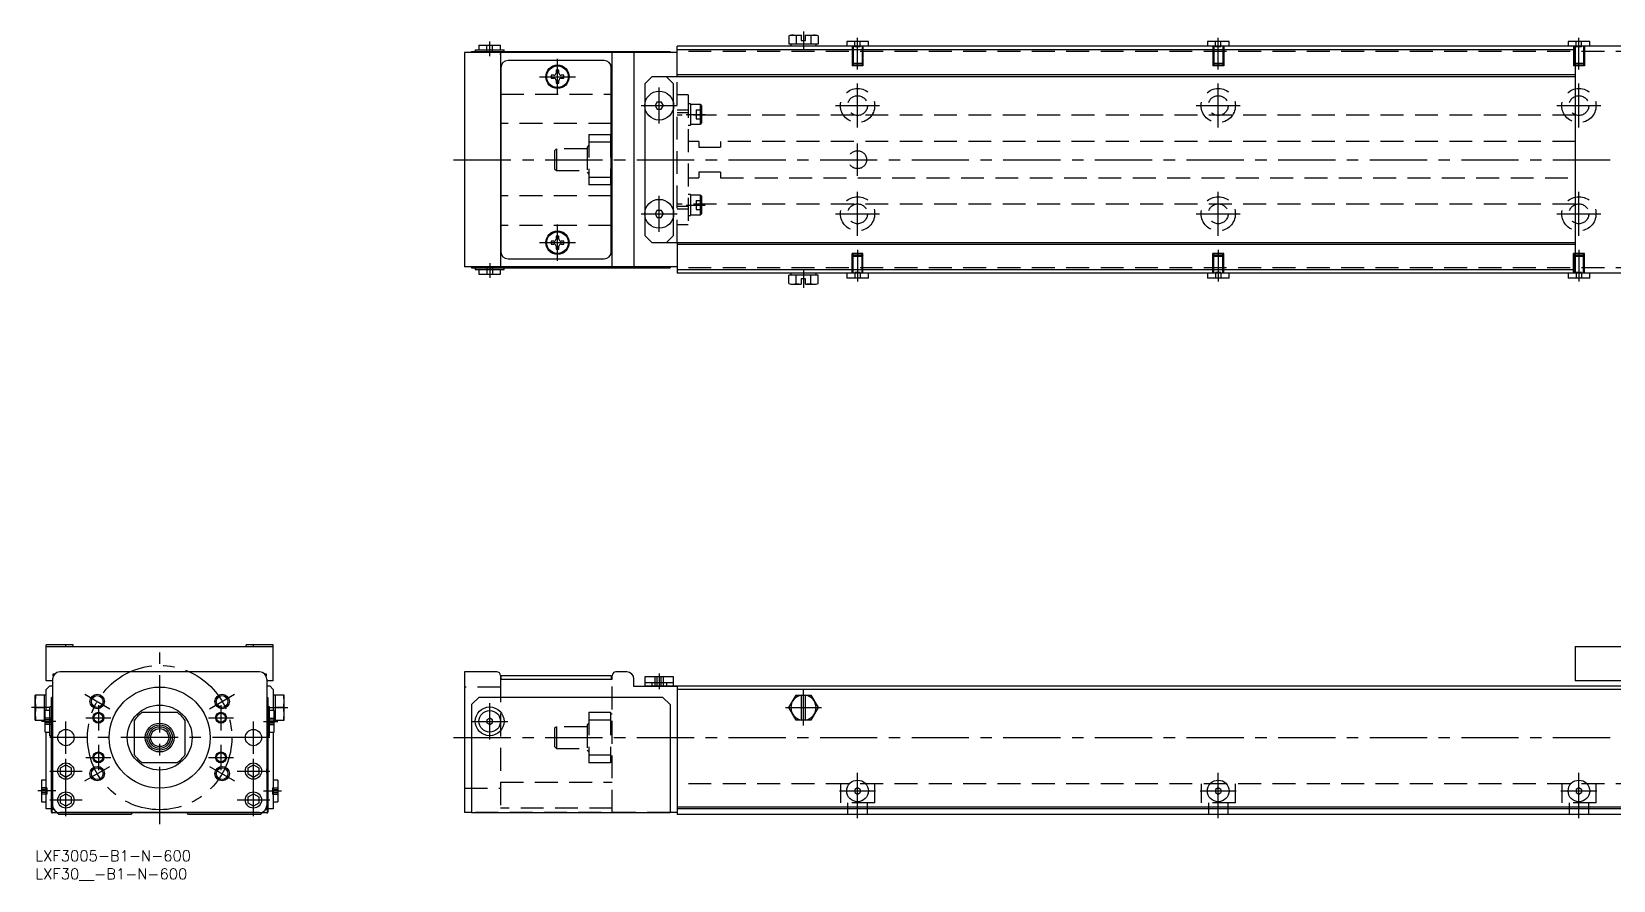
# Model space of a CAD drawing. Extents: x -1 to 911, y -8 to 227.
# Drawn here: x -1 to 437.5, y -8.3 to 227 of the extents above; entities that cross this region are included whole.
import ezdxf

# ---------------------------------------------------------------- set-up
doc = ezdxf.new("R2010")
doc.units = 0
doc.header["$LTSCALE"] = 0.5
doc.linetypes.add('CENTER', pattern=[50.8, 31.75, -6.35, 6.35, -6.35])
doc.linetypes.add('DASHED', pattern=[19.05, 12.7, -6.35])
for name, color, linetype in [('MSM_CENTER', 1, 'CENTER'), ('MSM_CONTINUOUS', 7, 'CONTINUOUS'), ('MSM_DASHED', 4, 'DASHED'), ('MSM_NARROW', 5, 'CONTINUOUS'), ('MSM_PART_NUMBER', 7, 'CONTINUOUS')]:
    doc.layers.add(name, color=color, linetype=linetype)
doc.styles.get("Standard").update_dxf_attribs({"font": 'txt.shx', "height": 1, "bigfont": 'bigfont.shx'})

# ---------------------------------------------------------------- blocks, each defined once
blk = doc.blocks.new('*U116')
at = {"layer": 'MSM_PART_NUMBER'}
blk.add_text('LXF3005-B1-N-600', height=3, dxfattribs=at).set_placement((0, -3))
blk = doc.blocks.new('*U117')
at = {"layer": 'MSM_PART_NUMBER'}
blk.add_text('LXF30__-B1-N-600', height=3, dxfattribs=at).set_placement((0, -8))

msp = doc.modelspace()

# ---------------------------------------------------------------- linework, layer by layer
at = {"layer": 'MSM_CENTER'}
for p, q in [((126, 220.2), (126, 224.25)), ((213, 227), (213, 222)), ((228, 216.5), (228, 225.31)), ((328, 216.5), (328, 225.31)), ((428, 216.5), (428, 225.31)), ((144.8, 209.5), (144.8, 219.5)), ((139.8, 214.5), (149.8, 214.5)), ((173, 201.5), (173, 211.5)), ((228, 200.41), (228, 212.59)), ((328, 200.41), (328, 212.59)), ((428, 200.41), (428, 212.59)), ((168, 206.5), (178, 206.5)), ((221.91, 206.5), (234.09, 206.5)), ((321.91, 206.5), (334.09, 206.5)), ((421.91, 206.5), (434.09, 206.5)), ((180.5, 204.06), (185.7, 204.06)), ((228, 187), (228, 196)), ((116, 191.5), (792, 191.5)), ((173, 171.5), (173, 181.5)), ((228, 170.41), (228, 182.59)), ((328, 170.41), (328, 182.59)), ((428, 170.41), (428, 182.59)), ((168, 176.5), (178, 176.5)), ((180.5, 178.94), (185.7, 178.94)), ((221.91, 176.5), (234.09, 176.5)), ((321.91, 176.5), (334.09, 176.5)), ((421.91, 176.5), (434.09, 176.5)), ((144.8, 163.5), (144.8, 173.5)), ((139.8, 168.5), (149.8, 168.5)), ((126, 162.8), (126, 158.75)), ((228, 166.5), (228, 157.69)), ((328, 166.5), (328, 157.69)), ((428, 166.5), (428, 157.69)), ((213, 161), (213, 156.01)), ((34.5, 7.3), (34.5, 55.3)), ((173, 49.1), (173, 44.7)), ((213, 34.6), (213, 44.6)), ((4, 39.6), (-1, 39.6)), ((13.72, 43.3), (20.64, 39.3)), ((17.5, 40.3), (17.5, 33.3)), ((48.36, 39.3), (55.28, 43.3)), ((51.5, 40.3), (51.5, 33.3)), ((65, 39.6), (70, 39.6)), ((126, 30.8), (126, 40.8)), ((208, 39.6), (218, 39.6)), ((5.75, 35.8), (1.75, 35.8)), ((8.5, 26.8), (8.5, 35.8)), ((14, 36.8), (21, 36.8)), ((48, 36.8), (55, 36.8)), ((60.5, 26.8), (60.5, 35.8)), ((63.25, 35.8), (67.25, 35.8)), ((121, 35.8), (131, 35.8)), ((65, 31.3), (4, 31.3)), ((116, 31.3), (792, 31.3)), ((8.5, 9.5), (8.5, 26.5)), ((17.5, 29.3), (17.5, 22.3)), ((51.5, 29.3), (51.5, 22.3)), ((60.5, 9.5), (60.5, 26.5)), ((4, 22), (13, 22)), ((13.72, 19.3), (20.64, 23.3)), ((14, 25.8), (21, 25.8)), ((48, 25.8), (55, 25.8)), ((48.36, 23.3), (55.28, 19.3)), ((56, 22), (65, 22)), ((228, 9), (228, 21.5)), ((328, 9), (328, 21.5)), ((428, 9), (428, 21.5)), ((5.7, 16.5), (0.7, 16.5)), ((4, 14), (13, 14)), ((56, 14), (65, 14)), ((63.3, 16.5), (68.3, 16.5)), ((223, 16.5), (233, 16.5)), ((323, 16.5), (333, 16.5)), ((423, 16.5), (433, 16.5))]:
    msp.add_line(p, q, dxfattribs=at)
msp.add_circle((34.5, 31.3), 20, dxfattribs=at)
at = {"layer": 'MSM_CONTINUOUS'}
for p, q in [((209.5, 226), (208.96, 225.85)), ((208.96, 225.85), (208.96, 223.5)), ((209.5, 226), (212.4, 226)), ((210.98, 225.85), (210.98, 223.5)), ((212.4, 226), (212.4, 224.5)), ((212.4, 224.5), (213.6, 224.5)), ((213.6, 224.5), (213.6, 226)), ((213.6, 226), (216.5, 226)), ((215.02, 225.85), (215.02, 223.5)), ((217.04, 225.85), (216.5, 226)), ((217.04, 225.85), (217.04, 223.5)), ((225, 224.3), (225, 223)), ((231, 224.3), (225, 224.3)), ((231, 223), (231, 224.3)), ((325, 224.3), (325, 223)), ((331, 224.3), (325, 224.3)), ((331, 223), (331, 224.3)), ((425, 224.3), (425, 223)), ((431, 224.3), (425, 224.3)), ((431, 223), (431, 224.3)), ((178, 221.2), (119, 221.2)), ((119, 221.2), (119, 161.8)), ((121, 221.2), (121, 221.45)), ((121, 221.45), (176, 221.45)), ((121, 221.35), (176, 221.35)), ((122, 221.95), (130, 221.95)), ((122, 221.95), (122, 221.45)), ((123, 223.25), (129, 223.25)), ((123, 223.25), (123, 221.95)), ((123, 221.35), (123, 221.45)), ((124.4, 221.35), (124.4, 221.2)), ((127.6, 221.2), (127.6, 221.35)), ((129, 221.95), (129, 223.25)), ((129, 221.2), (129, 161.8)), ((130, 221.45), (130, 221.95)), ((160, 161.8), (160, 221.2)), ((166, 221.25), (166, 161.75)), ((174, 221.35), (174, 221.45)), ((176, 221.2), (176, 221.45)), ((778, 223), (178, 223)), ((178, 214.5), (178, 223)), ((427, 222), (178, 222)), ((217.04, 223.5), (208.96, 223.5)), ((209.5, 223.5), (209.5, 223)), ((216.5, 223), (216.5, 223.5)), ((427, 223), (427, 160)), ((129.1, 217), (129.1, 166)), ((157.7, 219), (131.1, 219)), ((143, 214.9), (143, 214.1)), ((143.8, 214.9), (143, 214.9)), ((144.4, 216.3), (144.4, 215.5)), ((145.2, 216.3), (144.4, 216.3)), ((145.2, 215.5), (145.2, 216.3)), ((146.6, 214.9), (145.8, 214.9)), ((146.6, 214.1), (146.6, 214.9)), ((159.7, 166), (159.7, 217)), ((427, 215), (178, 215)), ((143, 214.1), (143.8, 214.1)), ((144.4, 213.5), (144.4, 212.7)), ((144.4, 212.7), (145.2, 212.7)), ((145.2, 212.7), (145.2, 213.5)), ((145.8, 214.1), (146.6, 214.1)), ((171, 214.5), (169, 212.5)), ((169, 212.5), (169, 170.5)), ((427, 214.5), (171, 214.5)), ((177, 212.5), (175, 214.5)), ((177, 170.5), (177, 212.5)), ((129, 209.7), (129.1, 209.7)), ((129, 209.7), (129.1, 209.7)), ((159.7, 209.7), (160, 209.7)), ((159.7, 209.7), (160, 209.7)), ((172.42, 207.5), (171.85, 206.5)), ((171.85, 206.5), (172.42, 205.5)), ((172.42, 207.5), (173.58, 207.5)), ((174.15, 206.5), (173.58, 207.5)), ((173.58, 205.5), (174.15, 206.5)), ((172.42, 205.5), (173.58, 205.5)), ((129.1, 201.5), (129, 201.5)), ((160, 201.5), (159.7, 201.5)), ((160, 198), (159.7, 198)), ((159.7, 185), (160, 185)), ((129.1, 181.5), (129, 181.5)), ((160, 181.5), (159.7, 181.5)), ((172.42, 177.5), (171.85, 176.5)), ((171.85, 176.5), (172.42, 175.5)), ((172.42, 177.5), (173.58, 177.5)), ((172.42, 175.5), (173.58, 175.5)), ((174.15, 176.5), (173.58, 177.5)), ((173.58, 175.5), (174.15, 176.5)), ((129.1, 173.3), (129, 173.3)), ((129.1, 173.3), (129, 173.3)), ((160, 173.3), (159.7, 173.3)), ((160, 173.3), (159.7, 173.3)), ((143, 168.9), (143, 168.1)), ((143.8, 168.9), (143, 168.9)), ((143, 168.1), (143.8, 168.1)), ((144.4, 170.3), (144.4, 169.5)), ((145.2, 170.3), (144.4, 170.3)), ((144.4, 167.5), (144.4, 166.7)), ((144.4, 166.7), (145.2, 166.7)), ((145.2, 169.5), (145.2, 170.3)), ((145.2, 166.7), (145.2, 167.5)), ((146.6, 168.9), (145.8, 168.9)), ((145.8, 168.1), (146.6, 168.1)), ((146.6, 168.1), (146.6, 168.9)), ((169, 170.5), (171, 168.5)), ((171, 168.5), (427, 168.5)), ((175, 168.5), (177, 170.5)), ((178, 168.5), (178, 160)), ((427, 168), (178, 168)), ((131.1, 164), (157.7, 164)), ((178, 161.8), (119, 161.8)), ((121, 161.8), (121, 161.55)), ((121, 161.65), (176, 161.65)), ((121, 161.55), (176, 161.55)), ((122, 161.55), (122, 161.05)), ((122, 161.05), (130, 161.05)), ((123, 161.65), (123, 161.55)), ((123, 161.05), (123, 159.75)), ((123, 159.75), (129, 159.75)), ((124.4, 161.8), (124.4, 161.65)), ((127.6, 161.65), (127.6, 161.8)), ((129, 159.75), (129, 161.05)), ((130, 161.05), (130, 161.55)), ((174, 161.65), (174, 161.55)), ((176, 161.8), (176, 161.55)), ((427, 161), (178, 161)), ((778, 160), (178, 160)), ((217.04, 159.5), (208.96, 159.5)), ((208.96, 157.15), (208.96, 159.5)), ((209.5, 160), (209.5, 159.5)), ((210.98, 157.15), (210.98, 159.5)), ((212.4, 158.5), (212.4, 157)), ((213.6, 158.5), (212.4, 158.5)), ((213.6, 157), (213.6, 158.5)), ((215.02, 157.15), (215.02, 159.5)), ((216.5, 159.5), (216.5, 160)), ((217.04, 157.15), (217.04, 159.5)), ((225, 160), (225, 158.7)), ((231, 158.7), (225, 158.7)), ((231, 158.7), (231, 160)), ((325, 160), (325, 158.7)), ((331, 158.7), (325, 158.7)), ((331, 158.7), (331, 160)), ((425, 160), (425, 158.7)), ((431, 158.7), (425, 158.7)), ((431, 158.7), (431, 160)), ((208.96, 157.15), (209.5, 157)), ((209.5, 157), (212.4, 157)), ((213.6, 157), (216.5, 157)), ((216.5, 157), (217.04, 157.15)), ((3, 47), (3, 57)), ((10.5, 57), (3, 57)), ((3, 56.5), (66, 56.5)), ((8.5, 56.5), (8.5, 57)), ((10.5, 56.5), (10.5, 57)), ((66, 57), (58.5, 57)), ((58.5, 56.5), (58.5, 57)), ((60.5, 56.5), (60.5, 57)), ((66, 47), (66, 57)), ((427, 56.5), (427, 47)), ((427, 56.5), (451, 56.5)), ((5, 49), (5.48, 49)), ((5, 48.37), (5, 49)), ((62.2, 49.5), (6.8, 49.5)), ((63.52, 49), (64, 49)), ((64, 49), (64, 48.37)), ((128, 49.5), (119, 49.5)), ((119, 49.5), (119, 10.5)), ((129, 48.5), (129, 47.5)), ((129.1, 48.5), (129.1, 47.5)), ((129.1, 48.5), (159.7, 48.5)), ((159.7, 48.5), (159.7, 47.5)), ((160, 47.5), (160, 48.5)), ((164, 49.5), (161, 49.5)), ((4.8, 47), (3, 47)), ((3, 44.6), (4, 45.6)), ((3, 38.8), (3, 44.6)), ((4, 45.6), (4.8, 45.6)), ((4.8, 47.5), (4.8, 12.5)), ((64.2, 47.5), (64.2, 12.5)), ((66, 47), (64.2, 47)), ((64.2, 45.6), (65, 45.6)), ((65, 45.6), (66, 44.6)), ((66, 44.6), (66, 38.8)), ((129, 47.5), (160, 47.5)), ((166, 45.5), (166, 47.5)), ((178, 45.5), (166, 45.5)), ((169, 48.1), (169, 45.5)), ((177, 48.1), (169, 48.1)), ((169, 46.6), (177, 46.6)), ((169, 45.6), (786, 45.6)), ((171, 46.6), (171, 45.5)), ((175, 46.6), (175, 45.6)), ((177, 45.6), (177, 48.1)), ((178, 45.6), (178, 10)), ((778, 44.6), (178, 44.6)), ((529, 47), (427, 47)), ((0, 43.05), (0.01, 43.1)), ((0, 36.15), (0, 43.05)), ((3, 43.1), (0.01, 43.1)), ((0.15, 39.6), (2.5, 39.6)), ((2.5, 43.1), (2.5, 36.1)), ((4.55, 39.8), (4.05, 39.8)), ((4.05, 31.8), (4.05, 39.8)), ((4.55, 10.6), (4.55, 42.45)), ((4.65, 42.45), (4.55, 42.45)), ((4.65, 40.45), (4.55, 40.45)), ((4.65, 10.6), (4.65, 42.45)), ((64.35, 10.6), (64.35, 42.45)), ((64.35, 42.45), (64.45, 42.45)), ((64.35, 40.45), (64.45, 40.45)), ((64.45, 42.45), (64.45, 10.6)), ((64.95, 39.8), (64.45, 39.8)), ((64.95, 31.8), (64.95, 39.8)), ((68.99, 43.1), (66, 43.1)), ((66.5, 43.1), (66.5, 36.1)), ((68.85, 39.6), (66.5, 39.6)), ((68.99, 43.1), (69, 43.05)), ((69, 36.15), (69, 43.05)), ((121, 40.45), (123, 42.45)), ((121, 40.45), (121, 10.4)), ((174, 42.45), (123, 42.45)), ((174, 42.45), (176, 40.45)), ((176, 40.45), (176, 10.4)), ((208.96, 39.6), (210.98, 43.1)), ((210.98, 36.1), (208.96, 39.6)), ((210.98, 43.1), (215.02, 43.1)), ((212.4, 43.1), (212.4, 36.1)), ((213.6, 36.1), (213.6, 43.1)), ((215.02, 43.1), (217.04, 39.6)), ((217.04, 39.6), (215.02, 36.1)), ((0.01, 36.1), (0, 36.15)), ((0.01, 36.1), (2.75, 36.1)), ((4.05, 38.8), (2.75, 38.8)), ((2.75, 32.8), (2.75, 38.8)), ((4.8, 37.4), (4.65, 37.4)), ((27.5, 26.48), (27.5, 36.12)), ((29.68, 38.3), (39.32, 38.3)), ((41.5, 36.12), (41.5, 26.48)), ((64.35, 37.4), (64.2, 37.4)), ((66.25, 38.8), (64.95, 38.8)), ((66.25, 32.8), (66.25, 38.8)), ((66.25, 36.1), (68.99, 36.1)), ((69, 36.15), (68.99, 36.1)), ((126, 36.67), (125.25, 36.23)), ((125.25, 36.23), (125.25, 35.37)), ((125.25, 35.37), (126, 34.93)), ((126.75, 36.23), (126, 36.67)), ((126, 34.93), (126.75, 35.37)), ((126.75, 35.37), (126.75, 36.23)), ((215.02, 36.1), (210.98, 36.1)), ((2.75, 32.8), (4.05, 32.8)), ((3, 11.5), (3, 32.8)), ((4.05, 31.8), (4.55, 31.8)), ((4.5, 31.8), (4.5, 11.5)), ((4.65, 34.2), (4.8, 34.2)), ((4.8, 33.8), (4.65, 33.8)), ((4.7, 32.5), (4.8, 32.6)), ((4.7, 21.2), (4.7, 32.5)), ((64.2, 34.2), (64.35, 34.2)), ((64.35, 33.8), (64.2, 33.8)), ((64.2, 32.6), (64.3, 32.5)), ((64.3, 32.5), (64.3, 21.2)), ((64.45, 31.8), (64.95, 31.8)), ((64.5, 11.5), (64.5, 31.8)), ((64.95, 32.8), (66.25, 32.8)), ((66, 32.8), (66, 11.5)), ((7, 22.87), (8.5, 23.73)), ((7, 21.13), (7, 22.87)), ((8.5, 23.73), (10, 22.87)), ((10, 22.87), (10, 21.13)), ((39.32, 24.3), (29.68, 24.3)), ((59, 22.87), (60.5, 23.73)), ((59, 21.13), (59, 22.87)), ((60.5, 23.73), (62, 22.87)), ((62, 22.87), (62, 21.13)), ((3, 19.5), (1.7, 19.5)), ((1.7, 19.5), (1.7, 13.5)), ((4.5, 21), (4.55, 21.05)), ((4.65, 21.15), (4.7, 21.2)), ((8.5, 20.27), (7, 21.13)), ((10, 21.13), (8.5, 20.27)), ((60.5, 20.27), (59, 21.13)), ((62, 21.13), (60.5, 20.27)), ((64.3, 21.2), (64.35, 21.15)), ((64.45, 21.05), (64.5, 21)), ((67.3, 19.5), (66, 19.5)), ((67.3, 19.5), (67.3, 13.5)), ((1.7, 13.5), (3, 13.5)), ((7, 14.87), (8.5, 15.73)), ((7, 13.13), (7, 14.87)), ((8.5, 15.73), (10, 14.87)), ((10, 14.87), (10, 13.13)), ((59, 14.87), (60.5, 15.73)), ((59, 13.13), (59, 14.87)), ((60.5, 15.73), (62, 14.87)), ((62, 14.87), (62, 13.13)), ((66, 13.5), (67.3, 13.5)), ((228, 17.37), (227.25, 16.93)), ((227.25, 16.93), (227.25, 16.07)), ((227.25, 16.07), (228, 15.63)), ((228.75, 16.93), (228, 17.37)), ((228, 15.63), (228.75, 16.07)), ((228.75, 16.93), (228.75, 16.07)), ((328, 17.37), (327.25, 16.93)), ((327.25, 16.93), (327.25, 16.07)), ((327.25, 16.07), (328, 15.63)), ((328.75, 16.93), (328, 17.37)), ((328, 15.63), (328.75, 16.07)), ((328.75, 16.93), (328.75, 16.07)), ((428, 17.37), (427.25, 16.93)), ((427.25, 16.93), (427.25, 16.07)), ((427.25, 16.07), (428, 15.63)), ((428.75, 16.93), (428, 17.37)), ((428, 15.63), (428.75, 16.07)), ((428.75, 16.93), (428.75, 16.07)), ((4.5, 11.5), (3, 11.5)), ((4.55, 11.95), (4.5, 12)), ((5.2, 11.3), (4.65, 11.85)), ((4.75, 10.5), (64.25, 10.5)), ((64.25, 10.4), (4.75, 10.4)), ((6, 10.5), (5.6, 10.9)), ((6.5, 10), (6.1, 10.4)), ((26.5, 10), (6.5, 10)), ((62.2, 10.5), (6.8, 10.5)), ((8.5, 12.27), (7, 13.13)), ((10, 13.13), (8.5, 12.27)), ((26.9, 10.4), (26.5, 10)), ((42.5, 10), (42.1, 10.4)), ((62.5, 10), (42.5, 10)), ((60.5, 12.27), (59, 13.13)), ((62, 13.13), (60.5, 12.27)), ((62.9, 10.4), (62.5, 10)), ((63.4, 10.9), (63, 10.5)), ((64.35, 11.85), (63.8, 11.3)), ((64.5, 12), (64.45, 11.95)), ((66, 11.5), (64.5, 11.5)), ((121, 10.5), (119, 10.5)), ((176, 10.4), (121, 10.4)), ((178, 10.5), (176, 10.5)), ((778, 12), (178, 12)), ((778, 11.5), (178, 11.5)), ((778, 10), (178, 10))]:
    msp.add_line(p, q, dxfattribs=at)
for centre, radius in [((144.8, 214.5), 3.25), ((144.8, 214.5), 3), ((173, 206.5), 4), ((173, 176.5), 4), ((144.8, 168.5), 3.25), ((144.8, 168.5), 3), ((34.5, 31.3), 14), ((17.18, 41.3), 1.62), ((34.5, 31.3), 9), ((51.82, 41.3), 1.62), ((126, 35.8), 4), ((17.5, 36.8), 1.23), ((34.5, 31.3), 4), ((51.5, 36.8), 1.23), ((126, 35.8), 3), ((8.5, 31.3), 2.25), ((34.5, 31.3), 3.5), ((34.5, 31.3), 3), ((34.5, 31.3), 2.5), ((60.5, 31.3), 2.25), ((17.5, 25.8), 1.23), ((51.5, 25.8), 1.23), ((8.5, 22), 2.25), ((17.18, 21.3), 1.62), ((51.82, 21.3), 1.62), ((60.5, 22), 2.25), ((228, 16.5), 3), ((328, 16.5), 3), ((428, 16.5), 3), ((8.5, 14), 2.25), ((60.5, 14), 2.25)]:
    msp.add_circle(centre, radius, dxfattribs=at)
for centre, radius, start, end in [((210.01, 222.14), 3.86, 90.5738, 105.7691), ((209.93, 222.14), 3.86, 74.2277, 89.4294), ((213.21, 209.49), 16.52, 92.8088, 97.7596), ((212.82, 209.83), 16.17, 82.1877, 87.2439), ((216.07, 222.14), 3.86, 90.5738, 105.7691), ((215.99, 222.14), 3.86, 74.2277, 89.4294), ((128.41, 220.95), 0.59, 335.2344, 357.8086), ((131.1, 217), 2, 90, 180), ((143.8, 215.5), 0.6, 270, 0), ((145.8, 215.5), 0.6, 180, 270), ((157.7, 217), 2, 0, 90), ((143.8, 213.5), 0.6, 360, 90), ((145.8, 213.5), 0.6, 90, 180), ((143.8, 169.5), 0.6, 270, 0), ((143.8, 167.5), 0.6, 360, 90), ((145.8, 169.5), 0.6, 180, 270), ((145.8, 167.5), 0.6, 90, 180), ((131.1, 166), 2, 180, 270), ((157.7, 166), 2, 270, 0), ((210.01, 160.86), 3.86, 254.2309, 269.4262), ((209.93, 160.86), 3.86, 270.5706, 285.7723), ((213.21, 173.51), 16.52, 262.2404, 267.1912), ((212.82, 173.17), 16.17, 272.7561, 277.8123), ((216.07, 160.86), 3.86, 254.2309, 269.4262), ((215.99, 160.86), 3.86, 270.5706, 285.7723), ((6.8, 47.5), 2, 90, 180), ((62.2, 47.5), 2, 0, 90), ((128, 48.5), 1, 0, 90), ((161, 48.5), 1, 90, 180), ((164, 47.5), 2, 0, 90), ((11.31, 41.29), 11.31, 170.8086, 179.713), ((11.31, 41.41), 11.31, 180.2886, 189.1898), ((11.31, 37.79), 11.31, 170.8086, 179.713), ((57.69, 41.29), 11.31, 0.287, 9.1914), ((57.69, 41.41), 11.31, 350.8102, 359.7114), ((57.69, 37.79), 11.31, 0.287, 9.1914), ((213, 39.6), 3.5, 99.8709, 260.1291), ((213, 39.6), 3.5, 279.8709, 80.1291), ((11.31, 37.91), 11.31, 180.2886, 189.1898), ((34.5, 31.3), 8.5, 124.5603, 145.4397), ((34.5, 31.3), 8.5, 34.5603, 55.4397), ((57.69, 37.91), 11.31, 350.8102, 359.7114), ((34.5, 31.3), 8.5, 214.5603, 235.4397), ((34.5, 31.3), 8.5, 304.5603, 325.4397), ((8.5, 22), 3.75, 170.6332, 189.3668), ((60.5, 22), 3.75, 350.6332, 9.3668), ((4.2, 16.5), 0.5, 45.573, 53.1301), ((4.2, 16.5), 0.5, 306.8699, 314.427), ((4.2, 16.5), 0.5, 334.1581, 25.8419), ((4.75, 10.6), 0.2, 180, 270), ((4.75, 10.6), 0.1, 180, 270), ((6.8, 12.5), 2, 180, 270), ((62.2, 12.5), 2, 270, 0), ((64.25, 10.6), 0.1, 270, 0), ((64.25, 10.6), 0.2, 270, 360)]:
    msp.add_arc(centre, radius, start, end, dxfattribs=at)
at = {"layer": 'MSM_DASHED'}
for p, q in [((227.25, 222.8), (227.25, 224.3)), ((228, 222.8), (228, 224.3)), ((228.75, 222.8), (228.75, 224.3)), ((327.25, 222.8), (327.25, 224.3)), ((328, 222.8), (328, 224.3)), ((328.75, 222.8), (328.75, 224.3)), ((427.25, 222.8), (427.25, 224.3)), ((428, 222.8), (428, 224.3)), ((428.75, 222.8), (428.75, 224.3)), ((124.25, 221.35), (124.25, 221.45)), ((127.6, 221.25), (124.4, 221.25)), ((124.5, 221.45), (124.5, 221.35)), ((125.25, 221.45), (125.25, 223.25)), ((125.25, 221.25), (125.25, 221.35)), ((126, 221.45), (126, 223.25)), ((126, 221.25), (126, 221.35)), ((126.75, 221.45), (126.75, 223.25)), ((126.75, 221.25), (126.75, 221.35)), ((127.5, 221.35), (127.5, 221.45)), ((127.75, 221.35), (127.75, 221.45)), ((778, 221.5), (178, 221.5)), ((226.5, 223), (226.5, 217.5)), ((226.77, 223), (226.77, 217.5)), ((228.75, 222.8), (227.25, 222.8)), ((229.23, 223), (229.23, 217.5)), ((229.5, 223), (229.5, 217.5)), ((326.5, 223), (326.5, 217.5)), ((326.77, 223), (326.77, 217.5)), ((328.75, 222.8), (327.25, 222.8)), ((329.23, 223), (329.23, 217.5)), ((329.5, 223), (329.5, 217.5)), ((426.5, 223), (426.5, 217.5)), ((426.77, 223), (426.77, 217.5)), ((428.75, 222.8), (427.25, 222.8)), ((429.23, 223), (429.23, 217.5)), ((429.5, 223), (429.5, 217.5)), ((226.77, 218), (226.5, 218.27)), ((226.5, 218.27), (229.5, 218.27)), ((229.5, 217.5), (226.5, 217.5)), ((229.23, 218), (226.77, 218)), ((229.23, 218), (229.5, 218.27)), ((326.77, 218), (326.5, 218.27)), ((326.5, 218.27), (329.5, 218.27)), ((329.5, 217.5), (326.5, 217.5)), ((329.23, 218), (326.77, 218)), ((329.23, 218), (329.5, 218.27)), ((426.77, 218), (426.5, 218.27)), ((426.5, 218.27), (429.5, 218.27)), ((429.5, 217.5), (426.5, 217.5)), ((429.23, 218), (426.77, 218)), ((429.23, 218), (429.5, 218.27)), ((178, 168.5), (178, 214.5)), ((129.1, 209.7), (159.7, 209.7)), ((129.1, 209.7), (159.7, 209.7)), ((181, 209.5), (178, 209.5)), ((181, 209.5), (181, 173.5)), ((181.7, 207.01), (181, 207.01)), ((181.7, 207.01), (181.7, 201.11)), ((184.39, 206.81), (181.7, 206.81)), ((184.7, 206.5), (184.39, 206.81)), ((184.39, 206.81), (184.39, 201.31)), ((184.7, 206.5), (184.7, 201.62)), ((181, 205.22), (178, 205.22)), ((181, 204.46), (178, 204.46)), ((427, 203.86), (178, 203.86)), ((183.2, 205.31), (184.7, 205.31)), ((183.2, 205.31), (183.2, 202.81)), ((183.2, 202.81), (184.7, 202.81)), ((159.7, 201.5), (129.1, 201.5)), ((153.5, 198.5), (159.5, 198.5)), ((153.5, 198.5), (153.5, 184.5)), ((159.5, 198.5), (159.5, 184.5)), ((159.7, 198), (159.5, 198)), ((181, 201.11), (181.7, 201.11)), ((181.7, 201.31), (184.39, 201.31)), ((184.39, 201.31), (184.7, 201.62)), ((144.5, 194.5), (144, 194)), ((144, 194), (144, 189)), ((144.5, 194.5), (144.5, 188.5)), ((153, 194.5), (144.5, 194.5)), ((153.5, 195.5), (153, 195)), ((153, 195), (153, 188)), ((159.5, 196.32), (153.5, 196.32)), ((184, 196.5), (181, 196.5)), ((184, 196.5), (184, 195)), ((184, 195), (190, 195)), ((190, 196.5), (190, 195)), ((427, 196.5), (190, 196.5)), ((144, 189), (144.5, 188.5)), ((144.5, 188.5), (153, 188.5)), ((153, 188), (153.5, 187.5)), ((153.5, 186.68), (159.5, 186.68)), ((159.5, 184.5), (153.5, 184.5)), ((159.5, 185), (159.7, 185)), ((181, 186.5), (184, 186.5)), ((190, 188), (184, 188)), ((184, 188), (184, 186.5)), ((190, 188), (190, 186.5)), ((190, 186.5), (427, 186.5)), ((159.7, 181.5), (129.1, 181.5)), ((181.7, 181.89), (181, 181.89)), ((181.7, 181.89), (181.7, 175.99)), ((184.39, 181.69), (181.7, 181.69)), ((183.2, 180.19), (184.7, 180.19)), ((183.2, 180.19), (183.2, 177.69)), ((184.39, 181.69), (184.39, 176.19)), ((184.7, 181.38), (184.39, 181.69)), ((184.7, 181.38), (184.7, 176.5)), ((427, 179.14), (178, 179.14)), ((181, 178.54), (178, 178.54)), ((181, 177.78), (178, 177.78)), ((181, 175.99), (181.7, 175.99)), ((181.7, 176.19), (184.39, 176.19)), ((183.2, 178.94), (184.7, 178.94)), ((183.2, 177.69), (184.7, 177.69)), ((184.39, 176.19), (184.7, 176.5)), ((159.7, 173.3), (129.1, 173.3)), ((159.7, 173.3), (129.1, 173.3)), ((178, 173.5), (181, 173.5)), ((229.5, 165.5), (226.5, 165.5)), ((226.5, 160), (226.5, 165.5)), ((226.77, 165), (226.5, 164.73)), ((226.5, 164.73), (229.5, 164.73)), ((226.77, 160), (226.77, 165.5)), ((229.23, 165), (226.77, 165)), ((229.23, 160), (229.23, 165.5)), ((229.23, 165), (229.5, 164.73)), ((229.5, 160), (229.5, 165.5)), ((329.5, 165.5), (326.5, 165.5)), ((326.5, 160), (326.5, 165.5)), ((326.77, 165), (326.5, 164.73)), ((326.5, 164.73), (329.5, 164.73)), ((326.77, 160), (326.77, 165.5)), ((329.23, 165), (326.77, 165)), ((329.23, 160), (329.23, 165.5)), ((329.23, 165), (329.5, 164.73)), ((329.5, 160), (329.5, 165.5)), ((429.5, 165.5), (426.5, 165.5)), ((426.5, 160), (426.5, 165.5)), ((426.77, 165), (426.5, 164.73)), ((426.5, 164.73), (429.5, 164.73)), ((426.77, 160), (426.77, 165.5)), ((429.23, 165), (426.77, 165)), ((429.23, 160), (429.23, 165.5)), ((429.23, 165), (429.5, 164.73)), ((429.5, 160), (429.5, 165.5)), ((125.25, 161.55), (125.25, 159.75)), ((126, 161.75), (126, 161.65)), ((126, 161.55), (126, 159.75)), ((126.75, 161.55), (126.75, 159.75)), ((778, 161.5), (178, 161.5)), ((227.25, 160.2), (227.25, 158.7)), ((228.75, 160.2), (227.25, 160.2)), ((228, 160.2), (228, 158.7)), ((228.75, 160.2), (228.75, 158.7)), ((327.25, 160.2), (327.25, 158.7)), ((328.75, 160.2), (327.25, 160.2)), ((328, 160.2), (328, 158.7)), ((328.75, 160.2), (328.75, 158.7)), ((427.25, 160.2), (427.25, 158.7)), ((428.75, 160.2), (427.25, 160.2)), ((428, 160.2), (428, 158.7)), ((428.75, 160.2), (428.75, 158.7)), ((129, 45.3), (119, 45.3)), ((129, 47.5), (129, 10.5)), ((160, 10.5), (160, 47.5)), ((171.85, 45.6), (171.85, 48.1)), ((172.42, 45.6), (172.42, 48.1)), ((173.58, 45.6), (173.58, 48.1)), ((174.15, 45.6), (174.15, 48.1)), ((4.75, 36.67), (2.75, 36.67)), ((4.75, 36.23), (2.75, 36.23)), ((4.75, 35.37), (2.75, 35.37)), ((4.75, 36.67), (4.75, 34.93)), ((64.25, 36.67), (66.25, 36.67)), ((64.25, 36.67), (64.25, 34.93)), ((64.25, 36.23), (66.25, 36.23)), ((64.25, 35.37), (66.25, 35.37)), ((153.5, 35.3), (153, 34.8)), ((153.5, 38.3), (159.5, 38.3)), ((153.5, 38.3), (153.5, 24.3)), ((159.5, 36.12), (153.5, 36.12)), ((159.5, 38.3), (159.5, 24.3)), ((160, 37.8), (159.5, 37.8)), ((4.75, 34.93), (2.75, 34.93)), ((64.25, 34.93), (66.25, 34.93)), ((144.5, 34.3), (144, 33.8)), ((144, 33.8), (144, 28.8)), ((153, 34.3), (144.5, 34.3)), ((144.5, 34.3), (144.5, 28.3)), ((153, 34.8), (153, 27.8)), ((144, 28.8), (144.5, 28.3)), ((144.5, 28.3), (153, 28.3)), ((153, 27.8), (153.5, 27.3)), ((153.5, 26.48), (159.5, 26.48)), ((159.5, 24.3), (153.5, 24.3)), ((159.5, 24.8), (160, 24.8)), ((129, 18.94), (160, 18.94)), ((778, 18.5), (178, 18.5)), ((223.25, 18.5), (223.25, 13.2)), ((232.75, 13.2), (232.75, 18.5)), ((323.25, 18.5), (323.25, 13.2)), ((332.75, 13.2), (332.75, 18.5)), ((423.25, 18.5), (423.25, 13.2)), ((432.75, 13.2), (432.75, 18.5)), ((3.2, 17.37), (1.7, 17.37)), ((3.2, 16.93), (1.7, 16.93)), ((3.2, 16.07), (1.7, 16.07)), ((3.2, 15.63), (1.7, 15.63)), ((3.2, 17.37), (3.2, 15.63)), ((65.8, 17.37), (67.3, 17.37)), ((65.8, 17.37), (65.8, 15.63)), ((65.8, 16.93), (67.3, 16.93)), ((65.8, 16.07), (67.3, 16.07)), ((65.8, 15.63), (67.3, 15.63)), ((119, 17.3), (129, 17.3)), ((232.75, 13.2), (223.25, 13.2)), ((225.25, 13.2), (225.25, 10)), ((230.75, 10), (230.75, 13.2)), ((332.75, 13.2), (323.25, 13.2)), ((325.25, 13.2), (325.25, 10)), ((330.75, 10), (330.75, 13.2)), ((432.75, 13.2), (423.25, 13.2)), ((425.25, 13.2), (425.25, 10)), ((430.75, 10), (430.75, 13.2)), ((176, 10.5), (121, 10.5)), ((160, 11.7), (129, 11.7))]:
    msp.add_line(p, q, dxfattribs=at)
for centre, radius in [((228, 206.5), 4.75), ((328, 206.5), 4.75), ((428, 206.5), 4.75), ((228, 206.5), 2.75), ((328, 206.5), 2.75), ((428, 206.5), 2.75), ((228, 191.5), 2.5), ((228, 176.5), 4.75), ((328, 176.5), 4.75), ((428, 176.5), 4.75), ((228, 176.5), 2.75), ((328, 176.5), 2.75), ((428, 176.5), 2.75)]:
    msp.add_circle(centre, radius, dxfattribs=at)
at = {"layer": 'MSM_NARROW'}
for centre, radius in [((17.18, 41.3), 2), ((51.82, 41.3), 2), ((17.5, 36.8), 1.5), ((51.5, 36.8), 1.5), ((17.5, 25.8), 1.5), ((51.5, 25.8), 1.5), ((17.18, 21.3), 2), ((51.82, 21.3), 2)]:
    msp.add_circle(centre, radius, dxfattribs=at)

# ---------------------------------------------------------------- block references
at = {"layer": 'MSM_CONTINUOUS'}
for name in ['*U116', '*U117']:
    msp.add_blockref(name, (0, 0), dxfattribs=at)

doc.saveas('drawing.dxf')
